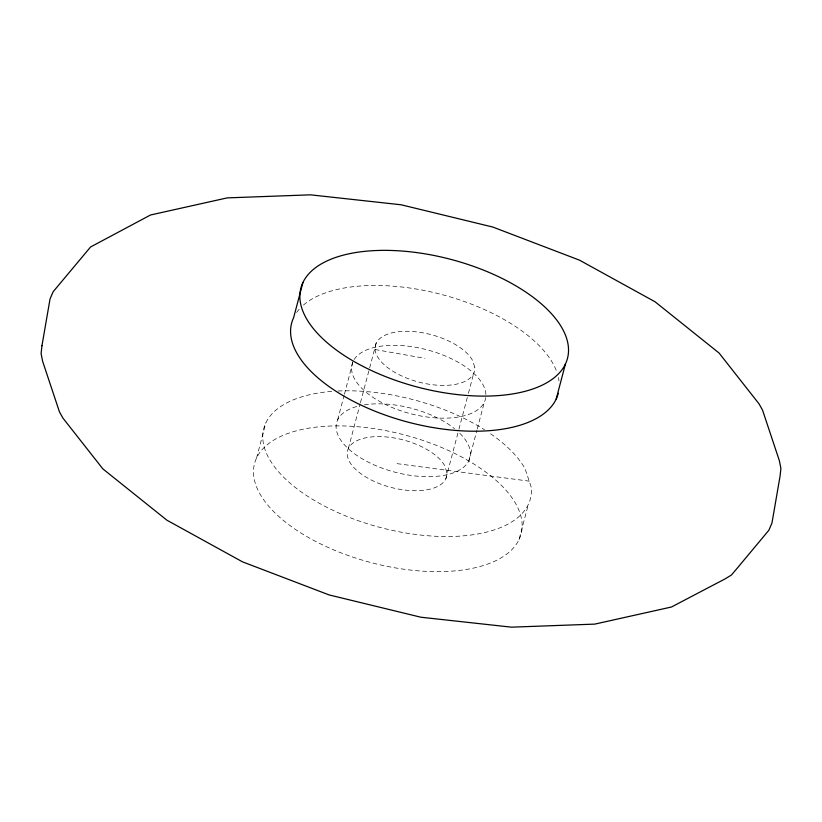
<?xml version="1.0" encoding="UTF-8"?>
<svg xmlns="http://www.w3.org/2000/svg" width="822" height="822" viewBox="0 0 822 822"><rect width="100%" height="100%" fill="white"/><g stroke="black" fill="none" stroke-linecap="round" stroke-linejoin="round"><path stroke-width="0.62" stroke-dasharray="4.11 3.08" d="M256.556 458.018L265.825 422.909M337.647 419.878L344.079 395.505M344.408 394.283L352.782 362.594M348.343 448.524L360.128 403.921M360.447 402.677L376.168 343.206M445.832 478.794L458.604 430.471M458.933 429.228L468.098 394.539M468.427 393.296L473.657 373.476M468.9 460.628L476.955 430.153M477.274 428.94L484.353 402.122M519.072 539.509A137.86 65.996 14.8 0 0 346.987 426.063A137.86 65.996 14.8 0 0 297.379 530.714A137.86 65.996 14.8 0 0 519.072 539.509L528.341 504.41M397.088 463.659L529.214 481.158M375.079 349.535L424.912 358.341M296.639 312.494A137.86 65.996 14.8 0 1 299.763 308.64M303.472 305.034A137.86 65.996 14.8 0 1 441.506 294.471A137.86 65.996 14.8 0 1 556.73 371.688M558.415 377.524A137.86 65.996 14.8 0 1 558.991 380.946M331.728 391.395A137.86 65.996 14.8 0 0 271.085 461.902A137.86 65.996 14.8 0 0 423.864 535.389A137.86 65.996 14.8 0 0 531.279 487.384L525.083 468.735A137.86 65.996 14.8 0 0 488.628 432.444M337.986 391.005A137.86 65.996 14.8 0 1 484.497 429.762M459.806 433.297A68.925 32.993 14.8 0 1 442.205 475.65A68.925 32.993 14.8 0 1 350.449 450.579A68.925 32.993 14.8 0 1 359.306 405.842M364.352 404.856A68.925 32.993 14.8 0 1 454.587 428.694M354.169 359.45A68.925 32.993 14.8 0 1 466.064 367.208A68.925 32.993 14.8 0 1 437.746 418.028A68.925 32.993 14.8 0 1 353.1 361.372M474.756 367.146L472.445 360.231A51.2 24.506 14.8 0 0 391.087 333.074A51.2 24.506 14.8 0 0 405.976 377.812A51.2 24.506 14.8 0 0 474.756 367.146M446.921 472.465L444.62 465.55A51.2 24.506 14.8 0 0 363.252 438.393A51.2 24.506 14.8 0 0 378.151 483.131A51.2 24.506 14.8 0 0 446.921 472.465"/><path stroke-width="1.23" d="M302.928 282.491L293.66 317.59A137.86 65.996 14.8 0 0 402.431 420.597A137.86 65.996 14.8 0 0 558.272 393.286M556.175 399.091L565.444 363.982A137.86 65.996 14.8 0 0 393.358 250.535A137.86 65.996 14.8 0 0 343.76 355.186A137.86 65.996 14.8 0 0 565.444 363.982M41.953 345.764L41.1 353.542L42.59 361.187L59.441 411.832L62.924 418.09L102.884 468.92L166.928 520.203L242.511 561.847L329.129 594.933L420.864 617.219L511.479 627.165L594.779 624.114L671.482 607.006L725.066 578.904L731.416 575.03L736.255 569.348L768.837 530.282L771.961 523.059L780.047 476.236L780.9 468.458L779.41 460.813L762.559 410.168L759.076 403.91L719.116 353.08L655.072 301.797L579.489 260.153L492.871 227.067L401.136 204.781L310.521 194.835L227.221 197.886L150.518 214.994L90.584 246.97L53.163 291.718L50.039 298.941L41.953 345.764"/></g></svg>
